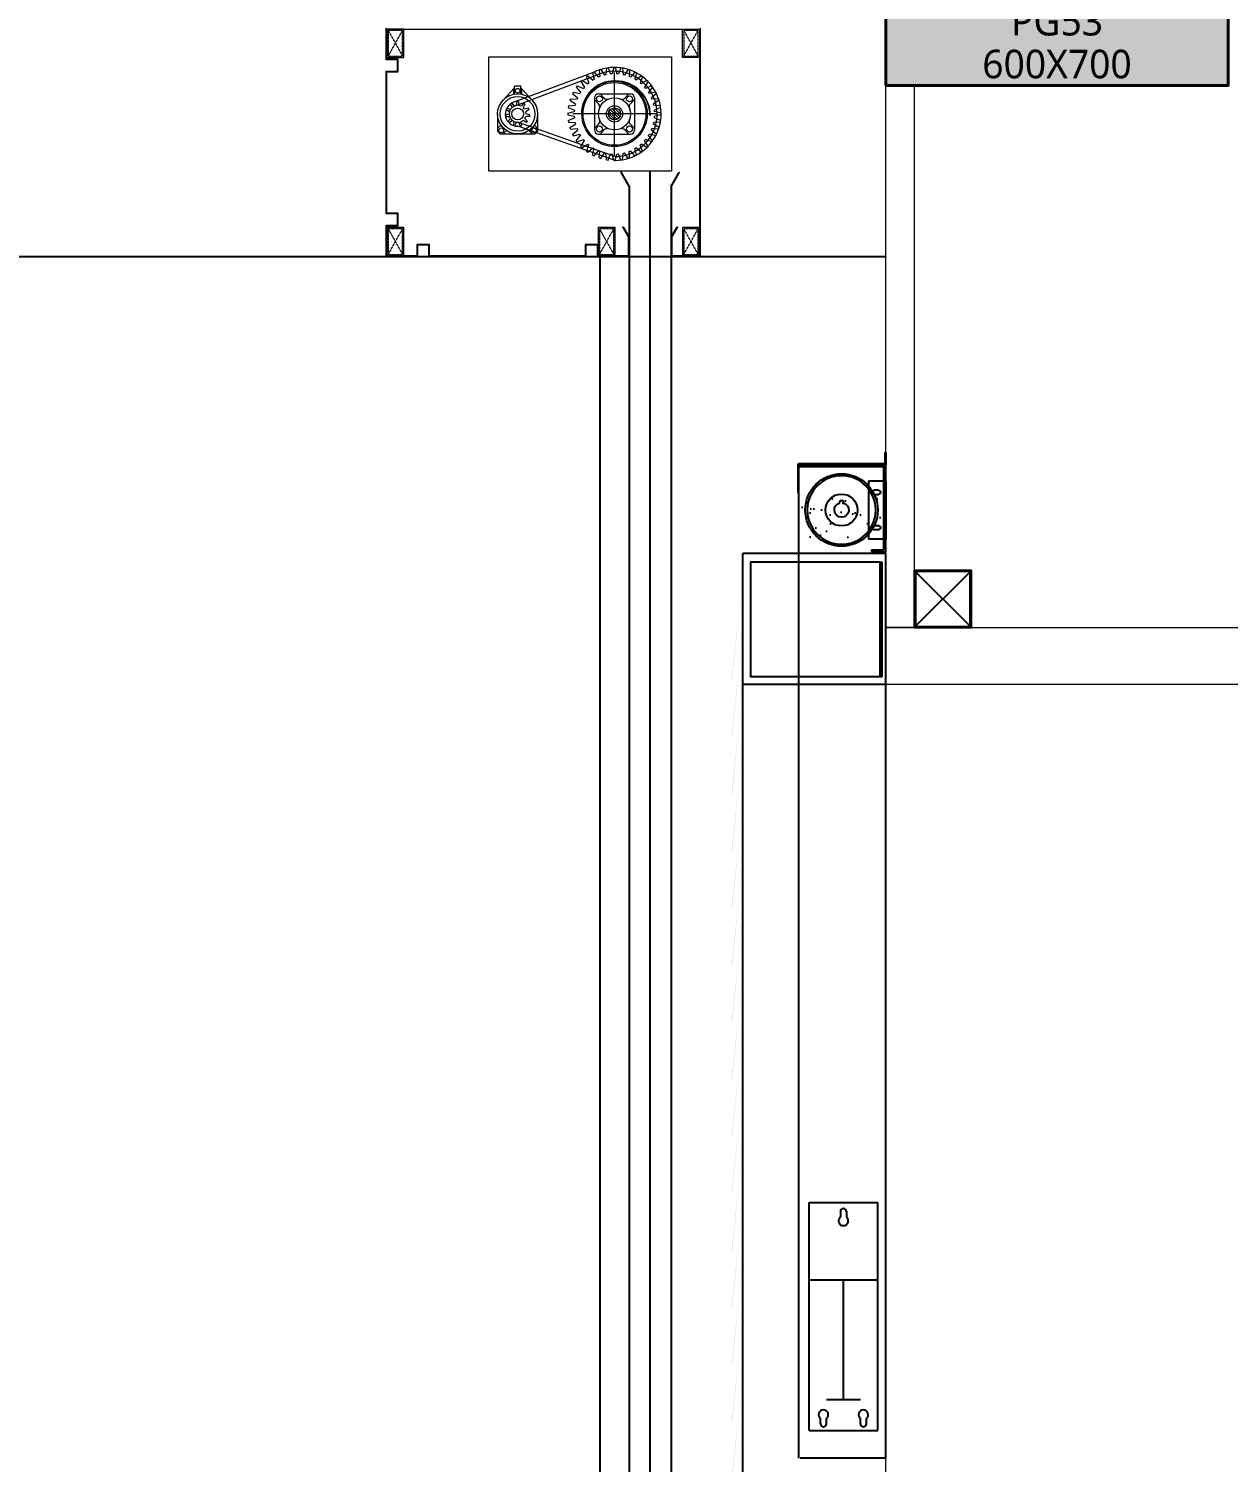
# Model space of a CAD drawing. Header units: millimetres. Extents: x 0 to 420000, y 0 to 297000.
# Drawn here: x 229511 to 231613, y 35587 to 38099 of the extents above; entities that cross this region are included whole.
import ezdxf
from ezdxf.enums import TextEntityAlignment as Align

# ---------------------------------------------------------------- set-up
doc = ezdxf.new("R2010")
doc.units = ezdxf.units.MM
for name, pattern in [('CEN', [62, 60, -1, 0, -1]), ('CENTER', [2, 1.25, -0.25, 0.25, -0.25]), ('HIDDENX2', [0.75, 0.5, -0.25])]:
    doc.linetypes.add(name, pattern=pattern)
for name, color, linetype in [('5HAT', 5, 'Continuous'), ('A-CONC-SOLD', 253, 'CEN'), ('CEN', 1, 'CEN'), ('col', 1, 'Continuous'), ('dim', 7, 'Continuous'), ('FOR', 4, 'Continuous'), ('오버헤드 FR', 1, 'Continuous')]:
    doc.layers.add(name, color=color, linetype=linetype)
for name, color, linetype, lineweight in [('A-CONC-LIN1', 2, 'Continuous', 40), ('A-CONC-LIN2', 7, 'Continuous', 25), ('A-ELEV-LIN2', 7, 'Continuous', 25), ('A-ELEV-LIN3', 8, 'Continuous', 18), ('A-WAXM-PANL', 6, 'Continuous', 20), ('DJ', 7, 'Continuous', 5)]:
    doc.layers.add(name, color=color, linetype=linetype, lineweight=lineweight)
doc.layers.add('A-XXXX-NPLT', color=144, linetype='Continuous', lineweight=15, plot=False)
doc.styles.add('맑은고딕', font='')
doc.styles.get('맑은고딕').set_extended_font_data('Malgun Gothic')

# ---------------------------------------------------------------- blocks, each defined once
blk = doc.blocks.new('PG53')
at = {"layer": 'A-CONC-SOLD'}
h = blk.add_hatch(color=256, dxfattribs=at)
h.dxf.hatch_style = 1
h.paths.add_polyline_path([(300, 700), (-300, 700), (-300, 0), (300, 0)])
at = {"layer": 'A-CONC-LIN1', "color": 2}
blk.add_lwpolyline([(-300, 0), (300, 0), (300, 700), (150, 700), (150, 550), (-300, 550)], close=True, dxfattribs=at)
at = {"layer": 'A-CONC-LIN2'}
blk.add_line((-300, 700), (150, 700), dxfattribs=at)
at = {"layer": 'A-XXXX-NPLT'}
blk.add_lwpolyline([(-300, 0), (300, 0), (300, 700), (-300, 700)], close=True, dxfattribs=at)
at = {"layer": 'A-XXXX-NPLT', "style": '맑은고딕'}
for s, p in [('PG53', (0, 112.5)), ('600X700', (0, 37.5))]:
    blk.add_text(s, height=50, dxfattribs=at).set_placement(p, align=Align.MIDDLE)
blk = doc.blocks.new('FASDFDSAF')
at = {"layer": '5HAT', "color": 4}
for p, q in [((5533641.2, 4897794.2), (5533641.2, 4898194.2)), ((5533641.2, 4898194.2), (5533761.2, 4898194.2)), ((5533761.2, 4897794.2), (5533761.2, 4898194.2)), ((5533696, 4898178), (5533696, 4898168.7)), ((5533706.5, 4898178), (5533706.5, 4898168.7)), ((5533641.2, 4897794.2), (5533761.2, 4897794.2)), ((5533661, 4897806.2), (5533661, 4897815.5)), ((5533671.5, 4897806.2), (5533671.5, 4897815.5)), ((5533731, 4897806.2), (5533731, 4897815.5)), ((5533741.5, 4897806.2), (5533741.5, 4897815.5))]:
    blk.add_line(p, q, dxfattribs=at)
for centre, radius, start, end in [((5533701.2, 4898178), 5.25, 90, 180.0006), ((5533701.2, 4898178), 5.25, 359.9994, 90), ((5533701.2, 4898162), 8.5, 128.1459, 269.9989), ((5533701.2, 4898162), 8.5, 270.0011, 51.8541), ((5533666.2, 4897822.2), 8.5, 90.0011, 231.8541), ((5533666.2, 4897822.2), 8.5, 308.1459, 89.9989), ((5533736.2, 4897822.2), 8.5, 90.0011, 231.8541), ((5533736.2, 4897822.2), 8.5, 308.1459, 89.9989), ((5533666.2, 4897806.2), 5.25, 179.9994, 270), ((5533666.2, 4897806.2), 5.25, 270, 0.0006), ((5533736.2, 4897806.2), 5.25, 179.9994, 270), ((5533736.2, 4897806.2), 5.25, 270, 0.0006)]:
    blk.add_arc(centre, radius, start, end, dxfattribs=at)
blk = doc.blocks.new('fd fgg')
at = {"color": 2}
for p, q in [((14637.7, 7902.8), (14637.7, 7906)), ((14637.7, 7906), (14662.7, 7906)), ((14637.7, 7902.8), (14659.5, 7902.8)), ((14659.5, 7757.2), (14659.5, 7902.8)), ((14662.7, 7754), (14662.7, 7906)), ((14637.7, 7757.2), (14637.7, 7754)), ((14637.7, 7757.2), (14659.5, 7757.2)), ((14637.7, 7754), (14662.7, 7754)), ((14637.7, 7754), (14662.7, 7754))]:
    blk.add_line(p, q, dxfattribs=at)
blk = doc.blocks.new('afa')
at = {"color": 2}
for p, q in [((806.3, 304.9), (776.3, 304.9)), ((776.3, 304.9), (776.3, 202.9)), ((779.5, 304.9), (779.5, 202.9)), ((806.3, 304.9), (806.3, 202.9)), ((776.3, 202.9), (806.3, 202.9))]:
    blk.add_line(p, q, dxfattribs=at)
at = {"layer": 'FOR', "color": 2}
for p, q in [((789.2, 288.6), (796.7, 288.6)), ((796.7, 281.1), (789.2, 281.1)), ((796.7, 226.6), (789.2, 226.6)), ((789.2, 219.1), (796.7, 219.1))]:
    blk.add_line(p, q, dxfattribs=at)
for centre, start, end in [((789.2, 284.9), 90, 270), ((796.7, 284.9), 270, 90), ((789.2, 222.9), 90, 270), ((796.7, 222.9), 270, 90)]:
    blk.add_arc(centre, 3.75, start, end, dxfattribs=at)
blk = doc.blocks.new('ffafad')
at = {"color": 1}
for p, q in [((1230.4, 298.4), (1230.4, 302.2)), ((1230.4, 302.2), (1236.9, 302.2)), ((1236.9, 298.4), (1236.9, 302.2))]:
    blk.add_line(p, q, dxfattribs=at)
blk.add_circle((1233.7, 286.1), 60, dxfattribs=at)
blk.add_arc((1233.7, 286.1), 12.7, 104.8272, 75.1728, dxfattribs=at)
blk = doc.blocks.new('f a fa')
at = {"color": 5}
for p, q in [((1306, 422.3), (1306, 400.7)), ((1306, 422.3), (1307.6, 422.3)), ((1307.6, 422.3), (1307.6, 402.3)), ((1307.6, 402.3), (1459.6, 402.3)), ((1459.6, 352.3), (1459.6, 402.3)), ((1306, 400.7), (1458, 400.7)), ((1458, 352.3), (1458, 400.7))]:
    blk.add_line(p, q, dxfattribs=at)
blk = doc.blocks.new('오버헤드도어(저온3)(211208)')
h = blk.add_hatch()
h.set_pattern_fill('AR-SAND', color=256, style=0)
h.set_pattern_definition([(142.5, (21737330.335, 50980924.384), (1.600031296, 48.941323733), [0, -38.608, 0, -43.18, 0, -41.275]), (172.5, (21737330.335, 50980924.384), (-44.95232831, 71.68251006), [0, -20.828, 0, -34.798, 0, -13.335]), (212.5, (21737361.577, 50980924.384), (-79.099237024, 0.143718468), [0, -12.7, 0, -45.72, 0, -59.69]), (222.5, (21737361.58, 50980924.384), (-76.35564525, 22.292932326), [0, -6.35, 0, -29.972, 0, -34.29])])
h.paths.add_polyline_path([(-3.2, 2830), (-153.2, 2830), (-153.2, 2756.8), (-38.8, 2756.8, -0.118468), (-40.7, 2764.8, -1), (-5.7, 2764.8, -0.118253), (-7.6, 2756.8), (-3.2, 2756.8)])
at = {"layer": 'col'}
for points in [[(-250, 2729.8, -0.013757), (-270, 2508.9), (-269.2, 2508.7, 0.012852)], [(-250, 2729.8, -0.013757), (-270, 2508.9), (-269.2, 2508.7, 0.012852)], [(-250, 2629.8, -0.013757), (-270, 2408.9), (-269.2, 2408.7, 0.012852)], [(-250, 2629.8, -0.013757), (-270, 2408.9), (-269.2, 2408.7, 0.012852)], [(-250, 2529.8, -0.013757), (-270, 2308.9), (-269.2, 2308.7, 0.012852)], [(-250, 2529.8, -0.013757), (-270, 2308.9), (-269.2, 2308.7, 0.012852)], [(-250, 2429.8, -0.013757), (-270, 2208.9), (-269.2, 2208.7, 0.012852)], [(-250, 2429.8, -0.013757), (-270, 2208.9), (-269.2, 2208.7, 0.012852)], [(-250, 2429.8, -0.013757), (-270, 2208.9), (-269.2, 2208.7, 0.012852)], [(-250, 2429.8, -0.013757), (-270, 2208.9), (-269.2, 2208.7, 0.012852)], [(-250, 2329.8, -0.013757), (-270, 2108.9), (-269.2, 2108.7, 0.012852)], [(-250, 2329.8, -0.013757), (-270, 2108.9), (-269.2, 2108.7, 0.012852)], [(-250, 2329.8, -0.013757), (-270, 2108.9), (-269.2, 2108.7, 0.012852)], [(-250, 2329.8, -0.013757), (-270, 2108.9), (-269.2, 2108.7, 0.012852)], [(-250, 2329.8, -0.013757), (-270, 2108.9), (-269.2, 2108.7, 0.012852)], [(-250, 2329.8, -0.013757), (-270, 2108.9), (-269.2, 2108.7, 0.012852)], [(-250, 2229.8, -0.013757), (-270, 2008.9), (-269.2, 2008.7, 0.012852)], [(-250, 2129.8, -0.013757), (-270, 1908.9), (-269.2, 1908.7, 0.012852)], [(-250, 2029.8, -0.013757), (-270, 1808.9), (-269.2, 1808.7, 0.012852)], [(-250, 1929.8, -0.013757), (-270, 1708.9), (-269.2, 1708.7, 0.012852)], [(-250, 1929.8, -0.013757), (-270, 1708.9), (-269.2, 1708.7, 0.012852)], [(-250, 1829.8, -0.013757), (-270, 1608.9), (-269.2, 1608.7, 0.012852)], [(-250, 1829.8, -0.013757), (-270, 1608.9), (-269.2, 1608.7, 0.012852)], [(-250, 1729.8, -0.013757), (-270, 1508.9), (-269.2, 1508.7, 0.012852)], [(-250, 1729.8, -0.013757), (-270, 1508.9), (-269.2, 1508.7, 0.012852)], [(-250, 1629.8, -0.013757), (-270, 1408.9), (-269.2, 1408.7, 0.012852)], [(-250, 1629.8, -0.013757), (-270, 1408.9), (-269.2, 1408.7, 0.012852)], [(-250, 1529.8, -0.013757), (-270, 1308.9), (-269.2, 1308.7, 0.012852)], [(-250, 1429.8, -0.013757), (-270, 1208.9), (-269.2, 1208.7, 0.012852)], [(-250, 1329.8, -0.013757), (-270, 1108.9), (-269.2, 1108.7, 0.012852)], [(-250, 1229.8, -0.013757), (-270, 1008.9), (-269.2, 1008.7, 0.012852)]]:
    blk.add_hatch(color=256, dxfattribs=at).paths.add_polyline_path(points)
at = {"color": 5}
blk.add_line((-153.2, 2836.8), (-154.8, 2836.8), dxfattribs=at)
at = {"ltscale": 0.002}
blk.add_line((-250, 0), (-250, 2730), dxfattribs=at)
for p, q in [((54, 2604), (146, 2696)), ((146, 2604), (54, 2696)), ((0, 2500), (-250, 2500))]:
    blk.add_line(p, q)
at = {"ltscale": 0.002, "elevation": -37.9}
blk.add_lwpolyline([(-9.6, 2714.3), (-236.8, 2714.3), (-236.8, 2514.3), (-9.6, 2514.3)], close=True, dxfattribs=at)
at = {"color": 3}
blk.add_circle((-77.4, 2806, -37.9), 63.5, dxfattribs=at)
at = {"layer": '5HAT', "color": 6}
for p, q in [((-152, 1144.8), (-152, 2882)), ((-152, 2882), (-3.2, 2882)), ((0, 1144.8), (0, 2730)), ((0, 1144.8), (-150, 1144.8))]:
    blk.add_line(p, q, dxfattribs=at)
at = {"layer": '5HAT', "color": 0}
for p, q in [((0, 2730), (-250, 2730)), ((-134.1, 1456.9), (-14.1, 1456.9)), ((-74.1, 1246.9), (-74.1, 1456.9)), ((-44.4, 1246.9), (-103.9, 1246.9))]:
    blk.add_line(p, q, dxfattribs=at)
at = {"layer": '5HAT', "color": 2}
for p, q in [((-9.6, 2714.3), (-6.4, 2714.3)), ((-9.6, 2514.3), (-9.6, 2714.3)), ((-6.4, 2514.3), (-6.4, 2714.3)), ((-9.6, 2514.3), (-6.4, 2514.3))]:
    blk.add_line(p, q, dxfattribs=at)
at = {"layer": '5HAT', "color": 0}
blk.add_circle((-77.4, 2806, -37.9), 28, dxfattribs=at)
at = {"layer": 'A-WAXM-PANL'}
for points in [[(50, 2600), (0, 2600), (0, 3550), (50, 3550)], [(0, 2600), (750, 2600), (750, 2500), (0, 2500)]]:
    blk.add_lwpolyline(points, close=True, dxfattribs=at)
at = {"layer": 'dim', "lineweight": 0, "ltscale": 0.5}
blk.add_line((0, 0), (0, 2730), dxfattribs=at)
at = {"layer": '오버헤드 FR'}
blk.add_lwpolyline([(150, 2600), (150, 2700), (50, 2700), (50, 2600)], close=True, dxfattribs=at)
blk.add_lwpolyline([(148, 2604), (148, 2696, 0.414214), (146, 2698), (54, 2698, 0.414214), (52, 2696), (52, 2604, 0.414214), (54, 2602), (146, 2602, 0.414214)], format="xyb", close=True, dxfattribs=at)
at = {"color": 3, "xscale": -1}
for name, p in [('f a fa', (1306, 2484.5, -37.9)), ('ffafad', (1156.3, 2519.9, -37.9)), ('afa', (776.3, 2552.1, -37.9))]:
    blk.add_blockref(name, p, dxfattribs=at)
at = {"color": 0}
blk.add_blockref('fd fgg', (-14662.7, -5020.8, -37.9), dxfattribs=at)
blk.add_blockref('fd fgg', (-14662.7, -5020.8, -37.9), dxfattribs=at)
at = {"layer": '5HAT', "color": 0}
blk.add_blockref('FASDFDSAF', (-5533775.3, -4896601.4), dxfattribs=at)
blk = doc.blocks.new('냉동층(220321)')
at = {"layer": 'A-ELEV-LIN2'}
for p, q in [((4790223.8, -407868.7), (4801323.8, -407868.7)), ((4800823.8, -412118.7), (4800823.8, -407868.7))]:
    blk.add_line(p, q, dxfattribs=at)
at = {"layer": 'A-ELEV-LIN3'}
for p, q in [((4800834.6, -407538.3), (4800833.6, -407549.9)), ((4800837.4, -407537.9), (4800834.6, -407538.3)), ((4800837.4, -407537.9), (4800841.9, -407548.5)), ((4800847.4, -407537.1), (4800844.5, -407548.3)), ((4800850.2, -407537.1), (4800847.4, -407537.1)), ((4800850.2, -407537.1), (4800853, -407548.3)), ((4800860.1, -407537.9), (4800855.6, -407548.5)), ((4800862.9, -407538.3), (4800860.1, -407537.9)), ((4800862.9, -407538.3), (4800863.9, -407549.9)), ((4800811.6, -407546), (4800669.3, -407599.4)), ((4800814.8, -407552.2), (4800672.4, -407605.6)), ((4800792, -407560), (4800790, -407562)), ((4800790, -407562), (4800796, -407571.9)), ((4800792, -407560), (4800802, -407566)), ((4800801.9, -407551.8), (4800799.6, -407553.5)), ((4800799.6, -407553.5), (4800804, -407564.3)), ((4800801.9, -407551.8), (4800810.8, -407559.3)), ((4800804, -407564.3), (4800802, -407566)), ((4800812.9, -407545.3), (4800810.4, -407546.6)), ((4800810.4, -407546.6), (4800813, -407557.9)), ((4800813, -407557.9), (4800810.8, -407559.3)), ((4800812.9, -407545.3), (4800820.6, -407554.1)), ((4800823, -407553.1), (4800820.6, -407554.1)), ((4800824.9, -407540.6), (4800822.2, -407541.5)), ((4800822.2, -407541.5), (4800823, -407553.1)), ((4800824.9, -407540.6), (4800831, -407550.5)), ((4800833.6, -407549.9), (4800831, -407550.5)), ((4800844.5, -407548.3), (4800841.9, -407548.5)), ((4800848.8, -407691.5), (4800848.8, -407546)), ((4800848.8, -407560.8), (4800850.9, -407560.8)), ((4800848.8, -407561.5), (4800850.9, -407561.5)), ((4800855.6, -407548.5), (4800853, -407548.3)), ((4800866.5, -407550.5), (4800863.9, -407549.9)), ((4800872.7, -407540.6), (4800866.5, -407550.5)), ((4800875.3, -407541.5), (4800872.7, -407540.6)), ((4800875.3, -407541.5), (4800874.5, -407553.1)), ((4800877, -407554.1), (4800874.5, -407553.1)), ((4800884.6, -407545.3), (4800877, -407554.1)), ((4800887.1, -407546.6), (4800884.5, -407557.9)), ((4800886.7, -407559.3), (4800884.5, -407557.9)), ((4800887.1, -407546.6), (4800884.6, -407545.3)), ((4800895.6, -407551.8), (4800886.7, -407559.3)), ((4800897.9, -407553.5), (4800893.5, -407564.3)), ((4800895.5, -407566), (4800893.5, -407564.3)), ((4800905.5, -407560), (4800895.5, -407566)), ((4800897.9, -407553.5), (4800895.6, -407551.8)), ((4800907.5, -407562), (4800901.5, -407571.9)), ((4800907.5, -407562), (4800905.5, -407560)), ((4800673.5, -407572.9), (4800653.3, -407594.9)), ((4800672.1, -407574.4), (4800672.1, -407584.3)), ((4800684.8, -407570), (4800673.5, -407570)), ((4800673.5, -407584.1), (4800673.5, -407570)), ((4800684.8, -407584.1), (4800684.8, -407570)), ((4800684.8, -407573), (4800704.9, -407594.9)), ((4800686.1, -407574.4), (4800686.1, -407584.3)), ((4800776.7, -407580.4), (4800775.4, -407582.9)), ((4800775.4, -407582.9), (4800784.1, -407590.5)), ((4800776.7, -407580.4), (4800788, -407583)), ((4800783.5, -407569.6), (4800781.9, -407571.9)), ((4800781.9, -407571.9), (4800789.3, -407580.8)), ((4800783.5, -407569.6), (4800794.3, -407573.9)), ((4800789.3, -407580.8), (4800788, -407583)), ((4800796, -407571.9), (4800794.3, -407573.9)), ((4800820.6, -407583.5), (4800876.9, -407583.5)), ((4800823.5, -407583.5), (4800830.9, -407590.9)), ((4800874, -407583.5), (4800866.6, -407590.9)), ((4800903.2, -407573.9), (4800901.5, -407571.9)), ((4800914, -407569.6), (4800903.2, -407573.9)), ((4800915.6, -407571.9), (4800908.2, -407580.8)), ((4800909.6, -407583), (4800908.2, -407580.8)), ((4800920.9, -407580.4), (4800909.6, -407583)), ((4800922.1, -407582.9), (4800913.4, -407590.5)), ((4800915.6, -407571.9), (4800914, -407569.6)), ((4800922.1, -407582.9), (4800920.9, -407580.4)), ((4800660.1, -407608.5), (4800659, -407611.1)), ((4800659, -407611.1), (4800664.9, -407614.7)), ((4800660.1, -407608.5), (4800666.8, -407610.5)), ((4800664.9, -407614.7), (4800664.4, -407618.5)), ((4800668.7, -407599.9), (4800666.3, -407601.4)), ((4800666.3, -407601.4), (4800669.3, -407607.7)), ((4800669.3, -407607.7), (4800666.8, -407610.5)), ((4800668.7, -407599.9), (4800673.2, -407605.2)), ((4800676.8, -407604.2), (4800673.2, -407605.2)), ((4800677.7, -407597.2), (4800676.8, -407604.2)), ((4800680.5, -407597.2), (4800677.7, -407597.2)), ((4800680.5, -407597.2), (4800681.5, -407604.2)), ((4800685.1, -407605.3), (4800681.5, -407604.2)), ((4800689.6, -407599.9), (4800685.1, -407605.3)), ((4800691.9, -407601.4), (4800689, -407607.7)), ((4800691.4, -407610.6), (4800689, -407607.7)), ((4800691.9, -407601.4), (4800689.6, -407599.9)), ((4800698.1, -407608.5), (4800691.4, -407610.6)), ((4800699.3, -407611.1), (4800693.3, -407614.8)), ((4800693.8, -407618.6), (4800693.3, -407614.8)), ((4800699.3, -407611.1), (4800698.1, -407608.5)), ((4800767.1, -407617.3), (4800778.4, -407614.5)), ((4800768.3, -407604.6), (4800767.9, -407607.3)), ((4800767.9, -407607.3), (4800778.6, -407611.9)), ((4800768.3, -407604.6), (4800779.9, -407603.5)), ((4800771.5, -407592.2), (4800770.7, -407594.8)), ((4800770.7, -407594.8), (4800780.5, -407601)), ((4800771.5, -407592.2), (4800783.1, -407593)), ((4800778.6, -407611.9), (4800778.4, -407614.5)), ((4800780.5, -407601), (4800779.9, -407603.5)), ((4800784.1, -407590.5), (4800783.1, -407593)), ((4800813.6, -407590.6), (4800813.6, -407646.9)), ((4800813.6, -407593.5), (4800821, -407600.9)), ((4800839.2, -407614.2), (4800853.3, -407628.2)), ((4800841.3, -407611.2), (4800856.2, -407626.2)), ((4800844.2, -407609.2), (4800858.3, -407623.3)), ((4800859.3, -407619.3), (4800848.2, -407608.2)), ((4800883.9, -407593.5), (4800876.5, -407600.9)), ((4800883.9, -407590.6), (4800883.9, -407646.9)), ((4800914.4, -407593), (4800913.4, -407590.5)), ((4800926, -407592.2), (4800914.4, -407593)), ((4800926.8, -407594.8), (4800917, -407601)), ((4800917.6, -407603.5), (4800917, -407601)), ((4800929.2, -407604.6), (4800917.6, -407603.5)), ((4800929.6, -407607.3), (4800918.9, -407611.9)), ((4800919.1, -407614.5), (4800918.9, -407611.9)), ((4800930.4, -407617.3), (4800919.1, -407614.5)), ((4800926.8, -407594.8), (4800926, -407592.2)), ((4800929.6, -407607.3), (4800929.2, -407604.6)), ((4800644, -407618.7), (4800644, -407649)), ((4800649.8, -407638.1), (4800644, -407643.9)), ((4800657.6, -407620.4), (4800664.4, -407618.5)), ((4800657.6, -407620.4), (4800658, -407623.2)), ((4800658, -407623.2), (4800665, -407623)), ((4800661.9, -407631.7), (4800666.6, -407626.5)), ((4800661.9, -407631.7), (4800663.8, -407633.9)), ((4800663.8, -407633.9), (4800669.6, -407630)), ((4800665, -407623), (4800666.6, -407626.5)), ((4800669.6, -407630), (4800672.8, -407632)), ((4800671.7, -407639), (4800672.8, -407632)), ((4800671.7, -407639), (4800674.4, -407639.8)), ((4800674.4, -407639.8), (4800677.2, -407633.3)), ((4800677.2, -407633.3), (4800681, -407633.3)), ((4800849.6, -407693.4), (4800679.3, -407633.4)), ((4800849.7, -407700.4), (4800679.4, -407640.4)), ((4800683.8, -407639.8), (4800681, -407633.3)), ((4800683.8, -407639.8), (4800686.5, -407639)), ((4800685.4, -407632), (4800688.6, -407630)), ((4800686.5, -407639), (4800685.4, -407632)), ((4800694.4, -407633.9), (4800688.6, -407630)), ((4800691.6, -407626.5), (4800693.2, -407623.1)), ((4800696.3, -407631.7), (4800691.6, -407626.5)), ((4800700.2, -407623.2), (4800693.2, -407623.1)), ((4800700.6, -407620.4), (4800693.8, -407618.6)), ((4800694.4, -407633.9), (4800696.3, -407631.7)), ((4800700.2, -407623.2), (4800700.6, -407620.4)), ((4800708.4, -407638.1), (4800714.2, -407643.9)), ((4800714.2, -407618.7), (4800714.2, -407649)), ((4800767.1, -407617.3), (4800767.1, -407620.1)), ((4800767.1, -407620.1), (4800778.4, -407622.9)), ((4800767.9, -407630.1), (4800778.6, -407625.6)), ((4800767.9, -407630.1), (4800768.3, -407632.9)), ((4800768.3, -407632.9), (4800779.9, -407633.9)), ((4800770.7, -407642.6), (4800780.5, -407636.5)), ((4800921.5, -407618.7), (4800776, -407618.7)), ((4800778.4, -407622.9), (4800778.6, -407625.6)), ((4800779.9, -407633.9), (4800780.5, -407636.5)), ((4800791.5, -407618.7), (4800790.8, -407618.7)), ((4800821, -407636.5), (4800813.6, -407644)), ((4800838.2, -407618.1), (4800849.3, -407629.3)), ((4800876.5, -407636.5), (4800883.9, -407644)), ((4800917, -407636.5), (4800917.6, -407633.9)), ((4800926.8, -407642.6), (4800917, -407636.5)), ((4800929.2, -407632.9), (4800917.6, -407633.9)), ((4800918.9, -407625.6), (4800919.1, -407622.9)), ((4800929.6, -407630.1), (4800918.9, -407625.6)), ((4800930.4, -407620.1), (4800919.1, -407622.9)), ((4800929.2, -407632.9), (4800929.6, -407630.1)), ((4800930.4, -407620.1), (4800930.4, -407617.3)), ((4800648.8, -407653.8), (4800709.4, -407653.8)), ((4800659.8, -407648), (4800653.9, -407653.8)), ((4800698.5, -407648), (4800704.3, -407653.8)), ((4800770.7, -407642.6), (4800771.5, -407645.3)), ((4800771.5, -407645.3), (4800783.1, -407644.5)), ((4800775.4, -407654.5), (4800784.1, -407646.9)), ((4800775.4, -407654.5), (4800776.7, -407657)), ((4800776.7, -407657), (4800788, -407654.4)), ((4800781.9, -407665.6), (4800789.3, -407656.7)), ((4800781.9, -407665.6), (4800783.5, -407667.8)), ((4800783.1, -407644.5), (4800784.1, -407646.9)), ((4800783.5, -407667.8), (4800794.3, -407663.5)), ((4800788, -407654.4), (4800789.3, -407656.7)), ((4800790, -407675.5), (4800796, -407665.5)), ((4800794.3, -407663.5), (4800796, -407665.5)), ((4800820.6, -407653.9), (4800876.9, -407653.9)), ((4800830.9, -407646.5), (4800823.5, -407653.9)), ((4800866.6, -407646.5), (4800874, -407653.9)), ((4800901.5, -407665.5), (4800903.2, -407663.5)), ((4800907.5, -407675.5), (4800901.5, -407665.5)), ((4800914, -407667.8), (4800903.2, -407663.5)), ((4800908.2, -407656.7), (4800909.6, -407654.4)), ((4800915.6, -407665.6), (4800908.2, -407656.7)), ((4800920.9, -407657), (4800909.6, -407654.4)), ((4800913.4, -407646.9), (4800914.4, -407644.5)), ((4800922.1, -407654.5), (4800913.4, -407646.9)), ((4800914, -407667.8), (4800915.6, -407665.6)), ((4800926, -407645.3), (4800914.4, -407644.5)), ((4800920.9, -407657), (4800922.1, -407654.5)), ((4800926, -407645.3), (4800926.8, -407642.6)), ((4800790, -407675.5), (4800792, -407677.4)), ((4800792, -407677.4), (4800802, -407671.5)), ((4800799.6, -407683.9), (4800804, -407673.2)), ((4800799.6, -407683.9), (4800801.9, -407685.6)), ((4800801.9, -407685.6), (4800810.8, -407678.1)), ((4800802, -407671.5), (4800804, -407673.2)), ((4800810.4, -407690.8), (4800813, -407679.5)), ((4800810.4, -407690.8), (4800812.9, -407692.1)), ((4800810.8, -407678.1), (4800813, -407679.5)), ((4800812.9, -407692.1), (4800820.6, -407683.3)), ((4800820.6, -407683.3), (4800823, -407684.4)), ((4800822.2, -407695.9), (4800823, -407684.4)), ((4800824.9, -407696.8), (4800831, -407687)), ((4800831, -407687), (4800833.6, -407687.6)), ((4800834.6, -407699.1), (4800833.6, -407687.6)), ((4800837.4, -407699.6), (4800841.9, -407688.9)), ((4800841.9, -407688.9), (4800844.5, -407689.1)), ((4800847.4, -407700.4), (4800844.5, -407689.1)), ((4800850.2, -407700.4), (4800853, -407689.1)), ((4800853, -407689.1), (4800855.6, -407688.9)), ((4800860.1, -407699.6), (4800855.6, -407688.9)), ((4800862.9, -407699.1), (4800863.9, -407687.6)), ((4800863.9, -407687.6), (4800866.5, -407687)), ((4800872.7, -407696.8), (4800866.5, -407687)), ((4800874.5, -407684.4), (4800877, -407683.3)), ((4800875.3, -407695.9), (4800874.5, -407684.4)), ((4800884.6, -407692.1), (4800877, -407683.3)), ((4800884.5, -407679.5), (4800886.7, -407678.1)), ((4800887.1, -407690.8), (4800884.5, -407679.5)), ((4800884.6, -407692.1), (4800887.1, -407690.8)), ((4800895.6, -407685.6), (4800886.7, -407678.1)), ((4800893.5, -407673.2), (4800895.5, -407671.5)), ((4800897.9, -407683.9), (4800893.5, -407673.2)), ((4800905.5, -407677.4), (4800895.5, -407671.5)), ((4800895.6, -407685.6), (4800897.9, -407683.9)), ((4800905.5, -407677.4), (4800907.5, -407675.5)), ((4800822.2, -407695.9), (4800824.9, -407696.8)), ((4800834.6, -407699.1), (4800837.4, -407699.6)), ((4800847.4, -407700.4), (4800850.2, -407700.4)), ((4800860.1, -407699.6), (4800862.9, -407699.1)), ((4800872.7, -407696.8), (4800875.3, -407695.9)), ((4800860.8, -407720.9), (4800859.8, -407721.5)), ((4800873.8, -407745.7), (4800859.8, -407721.5)), ((4800875, -407745.4), (4800860.8, -407720.9)), ((4800947.6, -407745.4), (4800961.7, -407720.9)), ((4800948.8, -407745.7), (4800962.7, -407721.5)), ((4800961.7, -407720.9), (4800962.7, -407721.5)), ((4800873.8, -407745.7), (4800873.8, -412118.7)), ((4800875, -407745.4), (4800875, -412118.7)), ((4800947.6, -407745.4), (4800947.6, -412118.7)), ((4800948.8, -407745.7), (4800948.8, -412118.7))]:
    blk.add_line(p, q, dxfattribs=at)
blk.add_lwpolyline([(4800628.8, -407518.7), (4800948.8, -407518.7), (4800948.8, -407718.7), (4800628.8, -407718.7)], close=True, dxfattribs=at)
for centre, radius in [((4800848.8, -407618.7), 57.2), ((4800848.8, -407618.7), 55), ((4800679.1, -407618.7), 35.1), ((4800679.1, -407618.7), 30.4), ((4800679.1, -407578), 4.16), ((4800822.4, -407592.3), 5.28), ((4800875.1, -407592.3), 5.28), ((4800679.1, -407618.7), 10.3), ((4800848.8, -407618.7), 28.1), ((4800848.8, -407618.7), 14.2), ((4800848.8, -407618.7), 10.6), ((4800822.4, -407645.1), 5.28), ((4800875.1, -407645.1), 5.28), ((4800650.3, -407647.5), 4.16), ((4800707.9, -407647.5), 4.16)]:
    blk.add_circle(centre, radius, dxfattribs=at)
for centre, radius, start, end in [((4800848.8, -407618.7), 81.6, 270.6676, 117.0579), ((4800848.8, -407618.7), 58, 90, 180), ((4800848.8, -407618.7), 57.3, 90, 180), ((4800848.8, -407618.7), 74.7, 270.6651, 117.0605), ((4800850.9, -407621.5), 60.7, 0, 90), ((4800850.9, -407621.5), 60, 0, 90), ((4800820.6, -407590.6), 7.04, 90, 180), ((4800876.9, -407590.6), 7.04, 0, 90), ((4800679.1, -407618.7), 21.6, 117.0304, 270.6943), ((4800679.1, -407618.7), 14.7, 117.0304, 270.6943), ((4800816, -407605.9), 7.04, 338.5782, 45), ((4800835.9, -407586), 7.04, 225, 291.4218), ((4800861.6, -407586), 7.04, 248.5782, 315), ((4800881.5, -407605.9), 7.04, 135, 201.4218), ((4800816, -407631.6), 7.04, 315, 21.4218), ((4800881.5, -407631.6), 7.04, 158.5782, 225), ((4800679.1, -407618.7), 46.4, 220.779, 229.221), ((4800679.1, -407618.7), 46.4, 310.779, 319.221), ((4800820.6, -407646.9), 7.04, 180, 270), ((4800835.9, -407651.5), 7.04, 68.5782, 135), ((4800861.6, -407651.5), 7.04, 45, 111.4218), ((4800876.9, -407646.9), 7.04, 270, 0)]:
    blk.add_arc(centre, radius, start, end, dxfattribs=at)
at = {"layer": 'CEN', "color": 1, "linetype": 'CENTER'}
blk.add_line((4800911.3, -412118.7), (4800911.3, -407718.7), dxfattribs=at)
at = {"layer": 'DJ', "color": 8, "linetype": 'HIDDENX2'}
for p, q in [((4800452.5, -407517.4), (4800477.5, -407472.4)), ((4800452.5, -407472.4), (4800477.5, -407517.4)), ((4800970.1, -407517.4), (4800995.1, -407472.4)), ((4800970.1, -407472.4), (4800995.1, -407517.4)), ((4800452.5, -407865), (4800477.5, -407820)), ((4800452.5, -407820), (4800477.5, -407865)), ((4800822.5, -407865), (4800847.5, -407820)), ((4800822.5, -407820), (4800847.5, -407865)), ((4800970.1, -407865), (4800995.1, -407820)), ((4800970.1, -407820), (4800995.1, -407865))]:
    blk.add_line(p, q, dxfattribs=at)
at = {"layer": 'DJ', "color": 4}
for p, q in [((4800910.9, -412117.2), (4800910.9, -407718.7)), ((4800911.6, -412117.2), (4800911.6, -407718.7))]:
    blk.add_line(p, q, dxfattribs=at)
for points in [[(4800862.7, -407817), (4800863.8, -407816.4), (4800873.8, -407833.7), (4800873.8, -407868.7), (4800818.8, -407868.7), (4800818.8, -407848.7), (4800798.8, -407848.7), (4800798.8, -407868.7), (4800523.8, -407868.7), (4800523.8, -407848.7), (4800503.8, -407848.7), (4800503.8, -407868.7), (4800448.8, -407868.7), (4800448.8, -407813.7), (4800468.8, -407813.7), (4800468.8, -407793.7), (4800448.8, -407793.7), (4800448.8, -407543.7), (4800468.8, -407543.7), (4800468.8, -407523.7), (4800448.8, -407523.7), (4800448.8, -407468.7)], [(4800998.8, -407468.7), (4800998.8, -407868.7), (4800948.8, -407868.7), (4800948.8, -407833.7), (4800958.8, -407816.4), (4800959.8, -407817)]]:
    blk.add_lwpolyline(points, dxfattribs=at)
at = {"layer": 'DJ', "color": 8}
for points in [[(4800862.7, -407817), (4800872.6, -407834), (4800872.6, -407867.5), (4800820, -407867.5), (4800820, -407847.5), (4800797.6, -407847.5), (4800797.6, -407867.5), (4800525, -407867.5), (4800525, -407847.5), (4800502.6, -407847.5), (4800502.6, -407867.5), (4800450, -407867.5), (4800450, -407814.9), (4800470, -407814.9), (4800470, -407792.5), (4800450, -407792.5), (4800450, -407544.9), (4800470, -407544.9), (4800470, -407522.5), (4800450, -407522.5), (4800450, -407469.9), (4800997.6, -407469.9)], [(4800997.6, -407469.9), (4800997.6, -407867.5), (4800950, -407867.5), (4800950, -407834), (4800959.8, -407817)]]:
    blk.add_lwpolyline(points, dxfattribs=at)
at = {"layer": 'DJ', "color": 5}
for points in [[(4800450, -407469.9), (4800450, -407519.9), (4800480, -407519.9), (4800480, -407469.9)], [(4800450, -407817.5), (4800450, -407867.5), (4800480, -407867.5), (4800480, -407817.5)], [(4800820, -407817.5), (4800820, -407867.5), (4800850, -407867.5), (4800850, -407817.5)], [(4800967.6, -407817.5), (4800967.6, -407867.5), (4800997.6, -407867.5), (4800997.6, -407817.5)]]:
    blk.add_lwpolyline(points, close=True, dxfattribs=at)
at = {"layer": 'DJ', "color": 8, "linetype": 'HIDDENX2'}
for points in [[(4800452.5, -407472.4), (4800452.5, -407517.4), (4800477.5, -407517.4), (4800477.5, -407472.4)], [(4800970.1, -407472.4), (4800970.1, -407517.4), (4800995.1, -407517.4), (4800995.1, -407472.4)], [(4800452.5, -407820), (4800452.5, -407865), (4800477.5, -407865), (4800477.5, -407820)], [(4800822.5, -407820), (4800822.5, -407865), (4800847.5, -407865), (4800847.5, -407820)], [(4800970.1, -407820), (4800970.1, -407865), (4800995.1, -407865), (4800995.1, -407820)]]:
    blk.add_lwpolyline(points, close=True, dxfattribs=at)
at = {"layer": 'DJ', "color": 5}
blk.add_lwpolyline([(4800997.6, -407519.9), (4800967.6, -407519.9), (4800967.6, -407469.9)], dxfattribs=at)
for name, p in [('오버헤드도어(저온3)(211208)', (4801323.8, -411118.7)), ('PG53', (4801623.8, -407568.7))]:
    blk.add_blockref(name, p)

msp = doc.modelspace()

# ---------------------------------------------------------------- block references
msp.add_blockref('냉동층(220321)', (-4570311.3, 445568.7))

doc.saveas('drawing.dxf')
